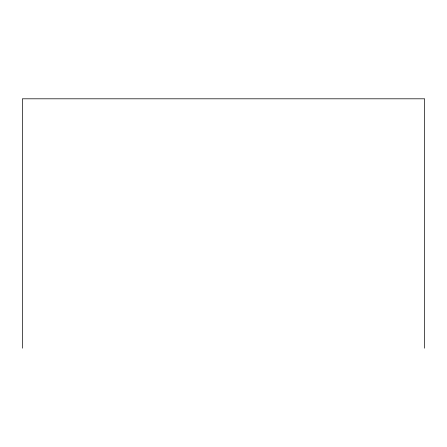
<?xml version="1.0" encoding="UTF-8"?>
<svg xmlns="http://www.w3.org/2000/svg" width="447" height="447" viewBox="0 0 447 447"><rect width="100%" height="100%" fill="white"/><g stroke="black" fill="none" stroke-linecap="round" stroke-linejoin="round"><path stroke-width="0.67" d="M424.65 348.196L424.65 98.804L22.35 98.804L22.35 348.196"/></g></svg>
